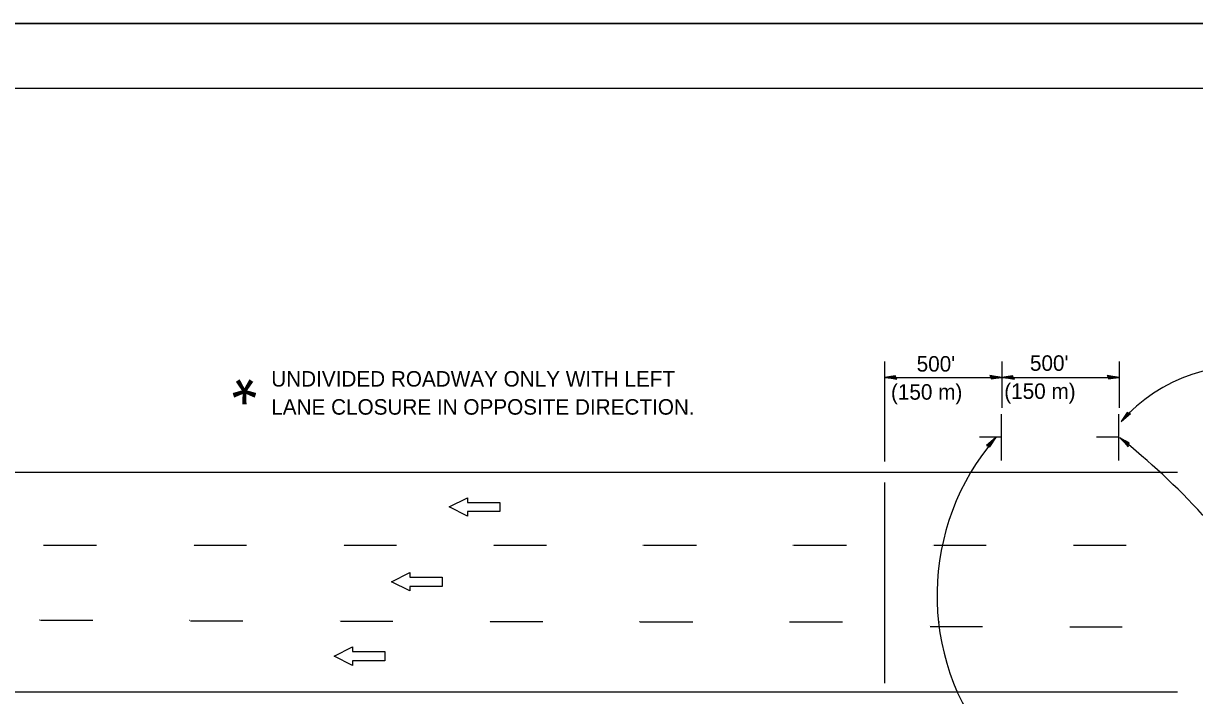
# Model space of a CAD drawing. Extents: x 108937 to 109617, y 88835 to 89275.
# Drawn here: x 109344.1 to 109525.6, y 89170.9 to 89275 of the extents above; entities that cross this region are included whole.
import ezdxf

# ---------------------------------------------------------------- set-up
doc = ezdxf.new("R2010")
doc.units = 0
for name, color, linetype in [('Design_EX_Roadway Dimensions', 7, 'Continuous'), ('Design_EX_Roadway Notes', 7, 'Continuous'), ('Design_PR_PMK CL Multilane', 7, 'Continuous'), ('Level 48', 7, 'Continuous'), ('Sheets_50 Reference Boundary', 7, 'Continuous'), ('Sheets_General Details', 7, 'Continuous'), ('Sheets_Printer Plotting Border', 7, 'Continuous')]:
    doc.layers.add(name, color=color, linetype=linetype)

msp = doc.modelspace()

# ---------------------------------------------------------------- linework, layer by layer
at = {"layer": 'Design_EX_Roadway Dimensions'}
for p, q in [((109477.6, 89207.17), (109477.6, 89222.66)), ((109495.78, 89215.48), (109495.78, 89222.66)), ((109513.97, 89215.48), (109513.97, 89222.66)), ((109477.6, 89220.2), (109495.78, 89220.2)), ((109495.78, 89220.2), (109513.97, 89220.2)), ((109477.6, 89172.85), (109477.6, 89203.91))]:
    msp.add_line(p, q, dxfattribs=at)
for points in [[(109479.34, 89220.18), (109479.29, 89220.44), (109478.55, 89220.32), (109477.6, 89220.2), (109478.61, 89220.06), (109479.5, 89219.91), (109479.34, 89220.18), (109479.27, 89220.35), (109478.23, 89220.2), (109479.36, 89220), (109479.2, 89220.22), (109478.72, 89220.19), (109479.18, 89220.12)], [(109494.03, 89220.23), (109494.09, 89219.97), (109494.83, 89220.08), (109495.78, 89220.2), (109494.76, 89220.34), (109493.88, 89220.5), (109494.03, 89220.23), (109494.11, 89220.05), (109495.14, 89220.2), (109494.01, 89220.4), (109494.18, 89220.18), (109494.65, 89220.21), (109494.2, 89220.28)], [(109497.53, 89220.18), (109497.47, 89220.44), (109496.73, 89220.32), (109495.78, 89220.2), (109496.8, 89220.06), (109497.69, 89219.91), (109497.53, 89220.18), (109497.45, 89220.35), (109496.42, 89220.2), (109497.55, 89220), (109497.38, 89220.22), (109496.91, 89220.19), (109497.36, 89220.12)], [(109512.22, 89220.23), (109512.28, 89219.97), (109513.02, 89220.08), (109513.97, 89220.2), (109512.95, 89220.34), (109512.06, 89220.5), (109512.22, 89220.23), (109512.3, 89220.05), (109513.33, 89220.2), (109512.2, 89220.4), (109512.37, 89220.18), (109512.84, 89220.21), (109512.38, 89220.28)]]:
    msp.add_lwpolyline(points, dxfattribs=at)
at = {"layer": 'Design_EX_Roadway Notes'}
for p, q in [((109495.72, 89207.33), (109495.72, 89214.5)), ((109513.89, 89207.33), (109513.89, 89214.5)), ((109495.72, 89210.92), (109492.28, 89210.92)), ((109513.89, 89210.92), (109510.45, 89210.92))]:
    msp.add_line(p, q, dxfattribs=at)
for points in [[(109515.42, 89214.65), (109515.18, 89214.77), (109514.78, 89214.14), (109514.25, 89213.34), (109515.02, 89214.01), (109515.72, 89214.59), (109515.42, 89214.65), (109515.23, 89214.7), (109514.67, 89213.82), (109515.56, 89214.54), (109515.28, 89214.56), (109514.99, 89214.19), (109515.35, 89214.49)], [(109493.66, 89209.56), (109493.9, 89209.43), (109494.3, 89210.06), (109494.83, 89210.86), (109494.06, 89210.19), (109493.35, 89209.62), (109493.66, 89209.56), (109493.84, 89209.51), (109494.41, 89210.38), (109493.52, 89209.66), (109493.79, 89209.64), (109494.08, 89210.02), (109493.73, 89209.72)], [(109515.4, 89209.74), (109515.51, 89209.98), (109514.86, 89210.35), (109514.04, 89210.85), (109514.75, 89210.11), (109515.35, 89209.43), (109515.4, 89209.74), (109515.44, 89209.93), (109514.54, 89210.45), (109515.3, 89209.6), (109515.31, 89209.87), (109514.92, 89210.14), (109515.23, 89209.81)], [(109417.95, 89200.83), (109417.95, 89199.4), (109412.95, 89199.4), (109412.95, 89198.69), (109410.09, 89200.12), (109412.95, 89201.55), (109412.95, 89200.83), (109417.95, 89200.83)], [(109408.99, 89189.26), (109408.99, 89187.83), (109403.99, 89187.83), (109403.99, 89187.12), (109401.14, 89188.55), (109403.99, 89189.98), (109403.99, 89189.26), (109408.99, 89189.26)], [(109400.11, 89177.73), (109400.11, 89176.3), (109395.11, 89176.3), (109395.11, 89175.59), (109392.25, 89177.02), (109395.11, 89178.45), (109395.11, 89177.73), (109400.11, 89177.73)]]:
    msp.add_lwpolyline(points, dxfattribs=at)
for centre, radius, start, end in [((109533.13, 89196.96), 24.99, 78.0378, 139.0568), ((109522.94, 89186.45), 37.23, 139.0204, 219.2542), ((109443.86, 89122.53), 112.81, 33.7274, 51.5261)]:
    msp.add_arc(centre, radius, start, end, dxfattribs=at)
at = {"layer": 'Design_PR_PMK CL Multilane'}
for p, q in [((109347.16, 89194.22), (109347.19, 89194.22)), ((109347.31, 89194.22), (109355.44, 89194.22)), ((109370.4, 89194.22), (109370.43, 89194.22)), ((109370.55, 89194.22), (109378.68, 89194.22)), ((109393.64, 89194.22), (109393.67, 89194.22)), ((109393.79, 89194.22), (109401.92, 89194.22)), ((109416.89, 89194.22), (109416.91, 89194.22)), ((109417.03, 89194.22), (109425.16, 89194.22)), ((109440.13, 89194.22), (109440.15, 89194.22)), ((109440.27, 89194.22), (109448.4, 89194.22)), ((109463.37, 89194.22), (109463.39, 89194.22)), ((109463.51, 89194.22), (109471.65, 89194.22)), ((109485.04, 89194.22), (109485.07, 89194.22)), ((109485.19, 89194.22), (109493.32, 89194.22)), ((109486.61, 89194.22), (109486.64, 89194.22)), ((109506.88, 89194.23), (109515.01, 89194.23)), ((109508.28, 89194.22), (109508.31, 89194.22)), ((109346.6, 89182.62), (109346.62, 89182.62)), ((109346.74, 89182.57), (109354.88, 89182.57)), ((109369.84, 89182.57), (109369.87, 89182.57)), ((109369.98, 89182.51), (109378.12, 89182.51)), ((109393.08, 89182.51), (109393.11, 89182.51)), ((109393.22, 89182.45), (109401.36, 89182.45)), ((109416.32, 89182.45), (109416.35, 89182.45)), ((109416.46, 89182.39), (109424.6, 89182.39)), ((109439.56, 89182.39), (109439.59, 89182.39)), ((109439.71, 89182.33), (109447.84, 89182.33)), ((109462.8, 89182.33), (109462.83, 89182.33)), ((109462.95, 89182.33), (109471.08, 89182.33)), ((109484.48, 89181.69), (109484.5, 89181.69)), ((109484.62, 89181.63), (109492.76, 89181.63)), ((109486.04, 89182.33), (109486.07, 89182.33)), ((109506.28, 89181.57), (109514.42, 89181.57)), ((109507.72, 89181.63), (109507.74, 89181.63))]:
    msp.add_line(p, q, dxfattribs=at)
at = {"layer": 'Level 48'}
msp.add_lwpolyline([(108936.59, 89275.01), (109616.59, 89275.01), (109616.59, 88835.01), (108936.59, 88835.01)], close=True, dxfattribs=at)
at = {"layer": 'Sheets_50 Reference Boundary'}
msp.add_lwpolyline([(108976.59, 89265.01), (109606.59, 89265.01), (109606.59, 88865.01), (108976.59, 88865.01)], close=True, dxfattribs=at)
at = {"layer": 'Sheets_General Details'}
for p, q in [((109616.59, 89275.01), (108936.59, 89275.01)), ((108993.14, 89205.5), (109522.97, 89205.5)), ((109070.7, 89171.51), (109522.97, 89171.51))]:
    msp.add_line(p, q, dxfattribs=at)
msp.add_lwpolyline([(108976.59, 89265.01), (109606.59, 89265.01), (109606.59, 88845.01), (108976.59, 88845.01)], close=True, dxfattribs=at)
at = {"layer": 'Sheets_Printer Plotting Border'}
msp.add_lwpolyline([(108936.59, 88835.01), (109616.59, 88835.01), (109616.59, 89275.01), (108936.59, 89275.01)], close=True, dxfattribs=at)

# ---------------------------------------------------------------- texts
at = {"layer": 'Design_EX_Roadway Dimensions'}
for s, p in [("500'", (109482.55, 89221.09)), ("500'", (109500.11, 89221.21)), ('(150 m)', (109478.57, 89216.74)), ('(150 m)', (109496.13, 89216.86))]:
    msp.add_text(s, height=2.4, dxfattribs=at).set_placement(p)
at = {"layer": 'Design_EX_Roadway Notes'}
for s, p in [('UNDIVIDED ROADWAY ONLY WITH LEFT', (109382.51, 89218.77)), ('LANE CLOSURE IN OPPOSITE DIRECTION.', (109382.51, 89214.42))]:
    msp.add_text(s, height=2.4, dxfattribs=at).set_placement(p)
msp.add_text('*', height=7.62, rotation=180, dxfattribs=at).set_placement((109380.34, 89223.64))

doc.saveas('drawing.dxf')
